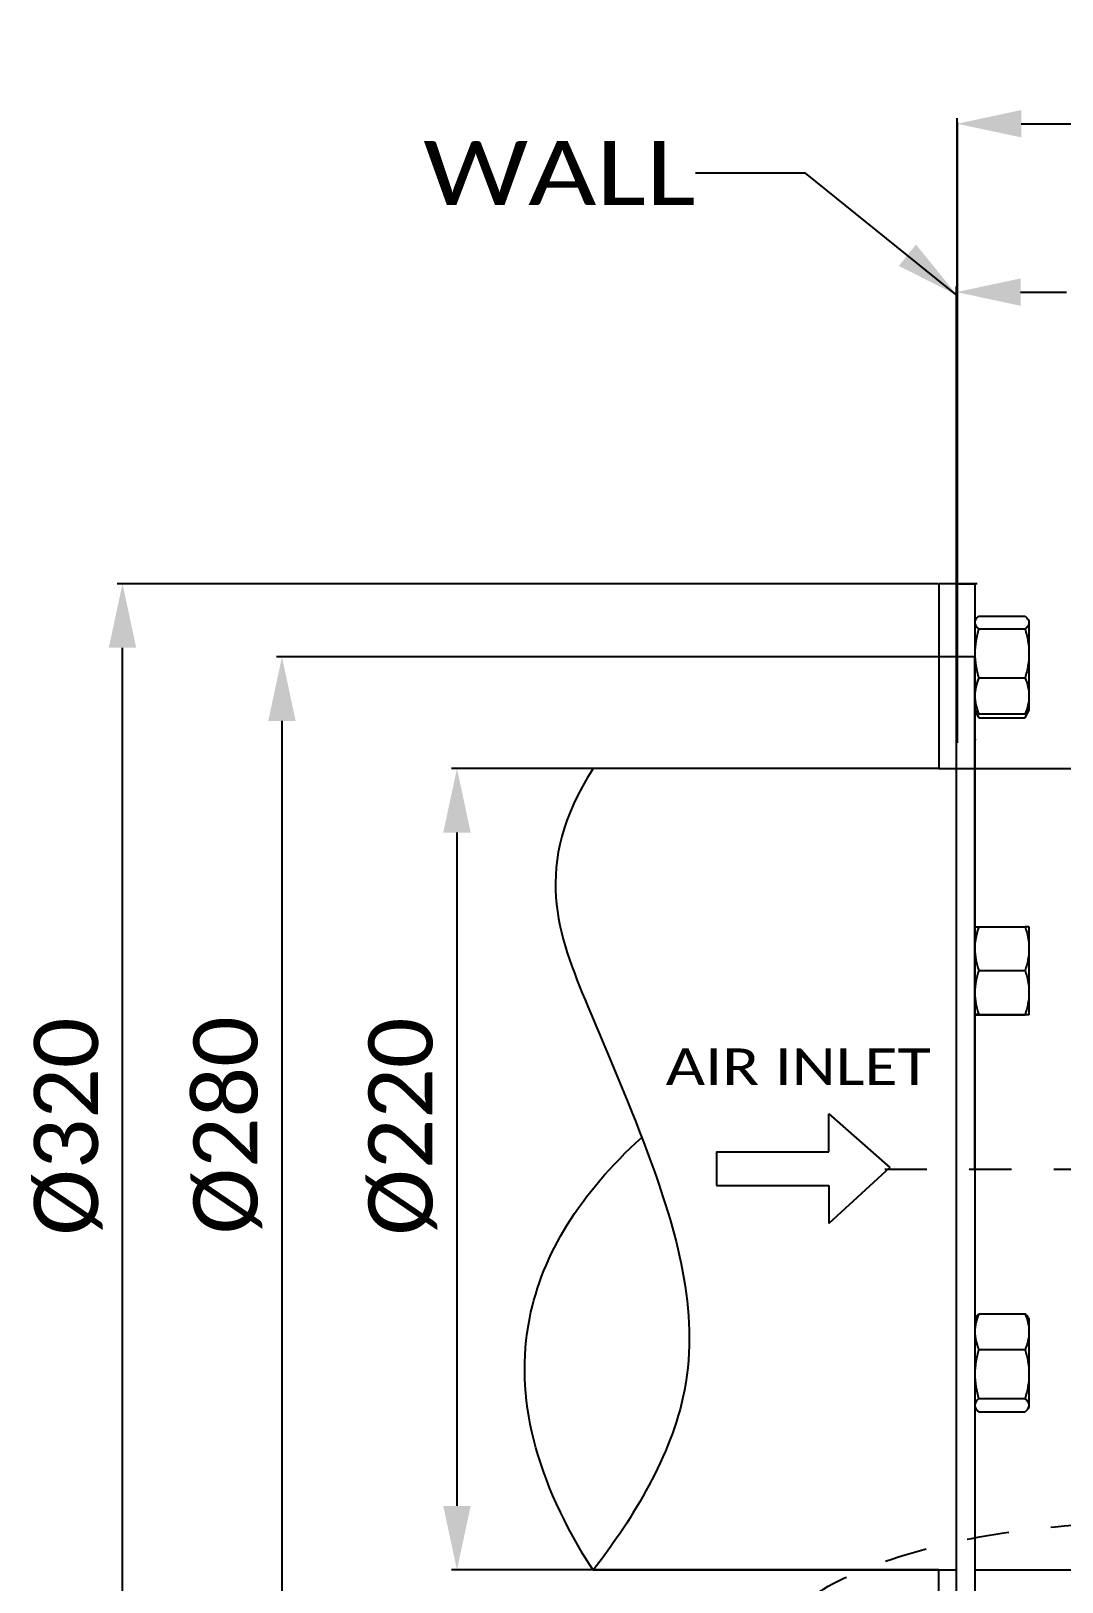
# Model space of a CAD drawing. Header units: millimetres. Extents: x 233 to 4124, y -943 to 2529.
# Drawn here: x 2803.8 to 3085.5, y 465.9 to 889.7 of the extents above; entities that cross this region are included whole.
import ezdxf
from ezdxf.enums import TextEntityAlignment as Align

# ---------------------------------------------------------------- set-up
doc = ezdxf.new("R2010")
doc.units = ezdxf.units.MM
doc.header["$LTSCALE"] = 115.5
doc.header["$PDMODE"] = 3
doc.header["$PDSIZE"] = 8
doc.linetypes.add('DASHED', pattern=[0.2, 0.1, -0.1])
doc.layers.get('0').update_dxf_attribs({"linetype": 'CONTINUOUS'})
doc.layers.get('Defpoints').update_dxf_attribs({"linetype": 'CONTINUOUS'})
doc.layers.add('00_BUW_DATUM', color=7, linetype='CONTINUOUS')
doc.styles.get("Standard").update_dxf_attribs({"font": 'calibri.ttf'})
doc.dimstyles.new('DIMSTYLE_3', dxfattribs={"dimtxt": 17.5, "dimasz": 17.5, "dimexe": 1.5, "dimexo": 1, "dimgap": 0.875, "dimtad": 1, "dimdsep": 46, "dimtxsty": 'Standard', "dimblk": '_FILLED', "dimblk1": '_FILLED', "dimblk2": '_FILLED', "dimcen": 0.09, "dimazin": 2, "dimtp": 0.01, "dimtm": 0.01, "dimtfac": 1, "dimtofl": 0, "dimtmove": 0, "dimatfit": 3, "dimldrblk": '_FILLED', "dimfxl": 1, "dimtolj": 1, "dimarcsym": 0})
doc.dimstyles.get("Standard").update_dxf_attribs({"dimtxt": 17.5, "dimasz": 17.5, "dimexe": 1.5, "dimexo": 1, "dimtad": 1, "dimdsep": 46, "dimtxsty": 'Standard', "dimblk": '_FILLED', "dimblk1": '_FILLED', "dimblk2": '_FILLED', "dimcen": 0.09, "dimazin": 2, "dimtol": 1, "dimtp": 0.01, "dimtm": 0.01, "dimtfac": 1, "dimtofl": 0, "dimtmove": 0, "dimatfit": 3, "dimldrblk": '_FILLED', "dimfxl": 1, "dimtolj": 1, "dimarcsym": 0})

# ---------------------------------------------------------------- blocks, each defined once
blk = doc.blocks.new('_FILLED')
at = {"color": 0, "linetype": 'ByBlock'}
blk.add_solid([(0, 0), (-1, 0.214), (-1, -0.214)], dxfattribs=at)
blk = doc.blocks.new('*D179')
at = {"color": 0, "linetype": 'Continuous', "lineweight": -2}
for p, q in [((3051.71, 688.18), (2918.67, 688.18)), ((2920.17, 670.68), (2920.17, 486.68)), ((3051.71, 469.18), (2918.67, 469.18))]:
    blk.add_line(p, q, dxfattribs=at)
at = {"layer": 'Defpoints', "color": 0}
for p in [(3052.71, 688.18), (2920.17, 469.18), (3052.71, 469.18)]:
    blk.add_point(p, dxfattribs=at)
at = {"color": 0, "linetype": 'ByBlock', "lineweight": -2, "xscale": 17.5, "yscale": 17.5, "zscale": 17.5}
for p, rotation in [((2920.17, 688.18), 90), ((2920.17, 469.18), 270)]:
    blk.add_blockref('_FILLED', p, dxfattribs=dict(at, rotation=rotation))
at = {"color": 0, "insert": (2895.96, 590.35), "char_height": 17.5, "attachment_point": 2, "rotation": 90, "line_spacing_factor": 0.9}
blk.add_mtext('\\A1;%%c220', dxfattribs=at)
blk = doc.blocks.new('*D184')
at = {"color": 0, "linetype": 'Continuous', "lineweight": -2}
for p, q in [((3051.71, 738.68), (2827.26, 738.68)), ((2828.76, 436.18), (2828.76, 721.18)), ((3051.71, 418.68), (2827.26, 418.68))]:
    blk.add_line(p, q, dxfattribs=at)
at = {"layer": 'Defpoints', "color": 0}
for p in [(2828.76, 738.68), (3052.71, 738.68), (3052.71, 418.68)]:
    blk.add_point(p, dxfattribs=at)
at = {"color": 0, "linetype": 'ByBlock', "lineweight": -2, "xscale": 17.5, "yscale": 17.5, "zscale": 17.5}
for p, rotation in [((2828.76, 738.68), 90), ((2828.76, 418.68), 270)]:
    blk.add_blockref('_FILLED', p, dxfattribs=dict(at, rotation=rotation))
at = {"color": 0, "insert": (2804.55, 590.35), "char_height": 17.5, "attachment_point": 2, "rotation": 90, "line_spacing_factor": 0.9}
blk.add_mtext('\\A1;%%c320', dxfattribs=at)
blk = doc.blocks.new('*D187')
at = {"color": 0, "linetype": 'Continuous', "lineweight": -2}
for p, q in [((3056.9, 743.68), (3056.9, 865.87)), ((3886.71, 688.07), (3886.71, 865.87)), ((3074.4, 864.37), (3869.21, 864.37))]:
    blk.add_line(p, q, dxfattribs=at)
at = {"layer": 'Defpoints', "color": 0}
for p in [(3886.71, 864.37), (3056.9, 742.68), (3886.71, 687.07)]:
    blk.add_point(p, dxfattribs=at)
at = {"color": 0, "linetype": 'ByBlock', "lineweight": -2, "xscale": 17.5, "yscale": 17.5, "zscale": 17.5, "rotation": 180}
blk.add_blockref('_FILLED', (3056.9, 864.37), dxfattribs=at)
at = {"color": 0, "linetype": 'ByBlock', "lineweight": -2, "xscale": 17.5, "yscale": 17.5, "zscale": 17.5}
blk.add_blockref('_FILLED', (3886.71, 864.37), dxfattribs=at)
at = {"color": 0, "insert": (3430.03, 888.57), "char_height": 17.5, "attachment_point": 2, "line_spacing_factor": 0.9}
blk.add_mtext('\\A1;830', dxfattribs=at)
blk = doc.blocks.new('*D192')
at = {"color": 0, "linetype": 'Continuous', "lineweight": -2}
for p, q in [((3031.71, 718.68), (2870.84, 718.68)), ((2872.34, 701.18), (2872.34, 456.18)), ((3081.32, 438.68), (2870.84, 438.68))]:
    blk.add_line(p, q, dxfattribs=at)
at = {"layer": 'Defpoints', "color": 0}
for p in [(3032.71, 718.68), (2872.34, 438.68), (3082.32, 438.68)]:
    blk.add_point(p, dxfattribs=at)
at = {"color": 0, "linetype": 'ByBlock', "lineweight": -2, "xscale": 17.5, "yscale": 17.5, "zscale": 17.5}
for p, rotation in [((2872.34, 718.68), 90), ((2872.34, 438.68), 270)]:
    blk.add_blockref('_FILLED', p, dxfattribs=dict(at, rotation=rotation))
at = {"color": 0, "insert": (2848.13, 590.7), "char_height": 17.5, "attachment_point": 2, "rotation": 90, "line_spacing_factor": 0.9}
blk.add_mtext('\\A1;%%c280', dxfattribs=at)
blk = doc.blocks.new('ARROW_2_BL1', base_point=(965.05, 1014.41))
at = {"color": 7, "linetype": 'Continuous'}
for p, q in [((972, 1019.03), (972, 1029.41)), ((972, 1029.41), (988.75, 1014.72)), ((941.36, 1019.03), (941.36, 1009.78)), ((941.36, 1019.03), (972, 1019.03)), ((988.75, 1014.72), (972, 999.41)), ((941.36, 1009.78), (972, 1009.78)), ((972, 1009.78), (972, 999.41))]:
    blk.add_line(p, q, dxfattribs=at)
blk = doc.blocks.new('*D193')
at = {"color": 0, "lineweight": -2}
for p, q in [((3056.71, 729.05), (3056.71, 819.86)), ((3074.21, 818.36), (3086.77, 818.36)), ((3139.21, 818.36), (3126.64, 818.36)), ((3156.71, 731.73), (3156.71, 819.86))]:
    blk.add_line(p, q, dxfattribs=at)
at = {"layer": 'Defpoints', "color": 0}
for p in [(3156.71, 818.36), (3156.71, 730.73), (3056.71, 728.05)]:
    blk.add_point(p, dxfattribs=at)
at = {"color": 0, "linetype": 'ByBlock', "lineweight": -2, "xscale": 17.5, "yscale": 17.5, "zscale": 17.5, "rotation": 180}
blk.add_blockref('_FILLED', (3056.71, 818.36), dxfattribs=at)
at = {"color": 0, "linetype": 'ByBlock', "lineweight": -2, "xscale": 17.5, "yscale": 17.5, "zscale": 17.5}
blk.add_blockref('_FILLED', (3156.71, 818.36), dxfattribs=at)
at = {"color": 0, "insert": (3106.71, 818.36), "char_height": 17.5, "attachment_point": 5}
blk.add_mtext('\\A1;\\A1;100', dxfattribs=at)

msp = doc.modelspace()

# ---------------------------------------------------------------- linework, layer by layer
at = {"linetype": 'Continuous'}
for p, q in [((3056.90304, 864.73891), (3056.90304, 695.23891)), ((3051.90304, 738.68723), (3051.90304, 688.18723)), ((3056.90304, 738.68723), (3051.90304, 738.68723)), ((3056.70762, 418.68208), (3056.70762, 738.68208)), ((3056.70762, 738.68208), (3061.70762, 738.68208)), ((3062.36495, 738.68208), (3057.36495, 738.68208)), ((3061.70762, 738.68208), (3061.70762, 418.68208)), ((3051.90304, 688.18723), (2951.90304, 688.18723)), ((3051.90304, 688.18723), (3065.70762, 688.18211)), ((3065.70762, 688.18208), (3140.17126, 688.18208)), ((3051.90304, 469.17693), (2951.90304, 469.17693)), ((3056.70762, 469.10923), (2957.36495, 469.10923)), ((3051.90304, 418.67693), (3051.90304, 469.17693)), ((3061.70762, 469.18208), (3140.17126, 469.18208))]:
    msp.add_line(p, q, dxfattribs=at)
for p, q in [((3061.70762, 718.68208), (2985.18231, 718.68208)), ((3061.70762, 578.68208), (3061.70762, 718.68208)), ((3061.70762, 578.68208), (3061.70762, 718.68208)), ((3061.70762, 578.68208), (3061.70762, 438.68208))]:
    msp.add_line(p, q)
at = {"linetype": 'DASHED'}
msp.add_line((3037.06233, 578.68208), (3095.70727, 578.68208), dxfattribs=at)
msp.add_ellipse((3101.85164, 445.65578), major_axis=(-97.69816, -2.41226), ratio=0.371976348, dxfattribs=at)
at = {"linetype": 'Continuous'}
for points, knots in [([(2957.36495, 688.18208), (2940.38219, 661.67038), (2952.95607, 629.32743), (2976.5622, 575.50308), (2991.54584, 519.74666), (2967.01311, 481.5013), (2957.36495, 469.10923)], [0, 0, 0, 0, 0.283882304, 0.483821584, 0.767568607, 1, 1, 1, 1]), ([(2957.36495, 469.10923), (2941.54505, 493.65413), (2931.06006, 535.40751), (2953.75741, 571.9877), (2970.67329, 587.39067)], [0, 0, 0, 0, 0.550330011, 1, 1, 1, 1])]:
    msp.add_open_spline(points, degree=3, knots=knots, dxfattribs=at)
at = {"layer": '00_BUW_DATUM', "linetype": 'Continuous'}
for p, q in [((3062.77942, 729.82841), (3075.43583, 729.82841)), ((3061.70762, 728.46247), (3061.9424, 728.86912)), ((3062.77942, 726.30991), (3075.43583, 726.30991)), ((3076.27285, 728.86912), (3076.50762, 728.46247)), ((3076.50762, 728.46247), (3076.50762, 703.91999)), ((3062.77942, 712.94398), (3075.43583, 712.94398)), ((3061.70762, 703.91999), (3062.75621, 702.10379)), ((3075.45904, 702.10379), (3076.50762, 703.91999)), ((3076.27285, 704.05583), (3076.50762, 704.46247)), ((3062.75623, 702.10445), (3062.77942, 702.06376)), ((3062.75792, 702.10469), (3062.77942, 702.06376)), ((3062.77942, 703.09654), (3075.43583, 703.09654)), ((3062.77942, 702.06376), (3075.43583, 702.06376)), ((3075.45732, 702.10469), (3075.43583, 702.06376)), ((3075.45901, 702.10445), (3075.43583, 702.06376)), ((3061.70762, 696.2948), (3061.9424, 695.88816)), ((3062.77942, 644.94683), (3075.43583, 644.94683)), ((3076.50762, 644.91176), (3076.50762, 620.91206)), ((3062.77942, 632.98206), (3075.43583, 632.98206)), ((3062.77942, 620.94714), (3075.43583, 620.94714)), ((3062.77942, 620.87699), (3075.43583, 620.87699)), ((3062.77942, 539.16417), (3075.43583, 539.16417)), ((3061.70762, 537.76192), (3061.96186, 538.20227)), ((3076.25339, 538.20227), (3076.50762, 537.76192)), ((3076.50762, 537.76192), (3076.50762, 513.76192)), ((3062.77942, 529.41594), (3075.43583, 529.41594)), ((3061.70762, 513.76192), (3061.96186, 513.32157)), ((3062.77942, 516.01369), (3075.43583, 516.01369)), ((3076.25339, 513.32157), (3076.50762, 513.76192)), ((3062.77942, 512.35968), (3075.43583, 512.35968))]:
    msp.add_line(p, q, dxfattribs=at)
for centre, radius, start, end in [((3070.12852, 705.75721), 6.39918, 344.5286946, 345.2202533), ((3068.08674, 697.58955), 6.3992, 194.7797473, 195.4715017)]:
    msp.add_arc(centre, radius, start, end, dxfattribs=at)
for points, knots in [([(3062.77942, 729.82841), (3062.60977, 729.67918), (3062.30255, 729.38331), (3062.04229, 729.04212), (3061.9424, 728.86912)], [0, 0, 0, 0, 0.53074251, 1, 1, 1, 1]), ([(3075.43583, 729.82841), (3075.60548, 729.67918), (3075.91269, 729.38331), (3076.17295, 729.04212), (3076.27284, 728.86912)], [0, 0, 0, 0, 0.53074251, 1, 1, 1, 1]), ([(3061.70762, 728.06916), (3061.70762, 727.91845), (3061.76353, 727.60192), (3061.99306, 727.15263), (3062.34131, 726.71709), (3062.62451, 726.44617), (3062.77942, 726.30991)], [0, 0, 0, 0, 0.213472858, 0.446031299, 0.707770535, 1, 1, 1, 1]), ([(3062.77942, 726.30991), (3062.45479, 725.22518), (3061.91266, 723.02258), (3061.70762, 720.75693), (3061.70762, 719.62695)], [0, 0, 0, 0, 0.500503761, 1, 1, 1, 1]), ([(3076.50762, 728.06916), (3076.50762, 727.91845), (3076.45172, 727.60192), (3076.22219, 727.15263), (3075.87394, 726.71709), (3075.59073, 726.44617), (3075.43583, 726.30991)], [0, 0, 0, 0, 0.213472858, 0.446031299, 0.707770535, 1, 1, 1, 1]), ([(3075.43583, 726.30991), (3075.76045, 725.22518), (3076.30259, 723.02258), (3076.50762, 720.75693), (3076.50762, 719.62695)], [0, 0, 0, 0, 0.500503761, 1, 1, 1, 1]), ([(3076.27284, 728.86912), (3076.34545, 728.74337), (3076.46344, 728.48591), (3076.50762, 728.20433), (3076.50762, 728.06916)], [0, 0, 0, 0, 0.517892708, 1, 1, 1, 1]), ([(3061.70762, 719.62695), (3061.70762, 718.49696), (3061.91266, 716.23132), (3062.45479, 714.02871), (3062.77942, 712.94398)], [0, 0, 0, 0, 0.499496253, 1, 1, 1, 1]), ([(3076.50762, 719.62695), (3076.50762, 718.49696), (3076.30259, 716.23132), (3075.76045, 714.02871), (3075.43583, 712.94398)], [0, 0, 0, 0, 0.499496253, 1, 1, 1, 1]), ([(3062.77942, 712.94398), (3062.45853, 712.15401), (3061.91784, 710.54721), (3061.70762, 708.85533), (3061.70762, 708.02026)], [0, 0, 0, 0, 0.505211901, 1, 1, 1, 1]), ([(3075.43583, 712.94398), (3075.75671, 712.15401), (3076.2974, 710.54721), (3076.50762, 708.85533), (3076.50762, 708.02026)], [0, 0, 0, 0, 0.505211901, 1, 1, 1, 1]), ([(3061.70762, 708.02026), (3061.70762, 707.18519), (3061.91784, 705.49331), (3062.45853, 703.88652), (3062.77942, 703.09654)], [0, 0, 0, 0, 0.494788114, 1, 1, 1, 1]), ([(3076.50762, 708.02026), (3076.50762, 707.18519), (3076.2974, 705.49331), (3075.75671, 703.88652), (3075.43583, 703.09654)], [0, 0, 0, 0, 0.494788114, 1, 1, 1, 1]), ([(3061.91943, 704.05018), (3061.96533, 703.88436), (3062.18122, 703.21036), (3062.49222, 702.56982), (3062.75623, 702.10445)], [0, 0, 0, 0, 0.243320419, 1, 1, 1, 1]), ([(3062.77942, 703.09654), (3062.60977, 703.24577), (3062.30255, 703.54164), (3062.04229, 703.88283), (3061.9424, 704.05583)], [0, 0, 0, 0, 0.53074251, 1, 1, 1, 1]), ([(3075.43583, 703.09654), (3075.60548, 703.24577), (3075.91269, 703.54164), (3076.17295, 703.88283), (3076.27284, 704.05583)], [0, 0, 0, 0, 0.53074251, 1, 1, 1, 1]), ([(3076.29582, 704.0502), (3076.24993, 703.88438), (3076.03403, 703.21038), (3075.72303, 702.56983), (3075.45901, 702.10445)], [0, 0, 0, 0, 0.243320359, 1, 1, 1, 1]), ([(3061.70762, 644.91176), (3061.70762, 644.91348), (3061.71686, 644.91438), (3061.72815, 644.91695), (3061.75277, 644.91866), (3061.78422, 644.92095), (3061.82545, 644.92306), (3061.89702, 644.92622), (3062.00697, 644.92995), (3062.16163, 644.93423), (3062.34488, 644.9385), (3062.55398, 644.94277), (3062.7017, 644.94547), (3062.77942, 644.94683)], [0, 0, 0, 0, 0.004811009, 0.017946575, 0.039568801, 0.069620026, 0.107929537, 0.154290339, 0.270245159, 0.415275704, 0.586941558, 0.782685582, 1, 1, 1, 1]), ([(3062.77942, 644.94683), (3062.66218, 644.59614), (3062.22331, 643.19241), (3061.91601, 641.74355), (3061.79854, 640.64852)], [0, 0, 0, 0, 0.251358072, 1, 1, 1, 1]), ([(3076.50762, 644.91176), (3076.50762, 644.91348), (3076.49838, 644.91438), (3076.48709, 644.91695), (3076.46247, 644.91866), (3076.43103, 644.92095), (3076.38979, 644.92306), (3076.31822, 644.92622), (3076.20827, 644.92995), (3076.05361, 644.93423), (3075.87036, 644.9385), (3075.66126, 644.94277), (3075.51354, 644.94547), (3075.43583, 644.94683)], [0, 0, 0, 0, 0.004811009, 0.017946575, 0.039568801, 0.069620026, 0.107929537, 0.154290339, 0.270245159, 0.415275704, 0.586941558, 0.782685582, 1, 1, 1, 1]), ([(3075.43583, 644.94683), (3075.7593, 643.97925), (3076.30105, 642.01323), (3076.50762, 639.97688), (3076.50762, 638.96445)], [0, 0, 0, 0, 0.501914226, 1, 1, 1, 1]), ([(3061.70762, 638.96445), (3061.70762, 637.95201), (3061.91419, 635.91566), (3062.45594, 633.94964), (3062.77942, 632.98206)], [0, 0, 0, 0, 0.498085788, 1, 1, 1, 1]), ([(3076.50762, 638.96445), (3076.50762, 637.95201), (3076.30105, 635.91566), (3075.7593, 633.94964), (3075.43583, 632.98206)], [0, 0, 0, 0, 0.498085788, 1, 1, 1, 1]), ([(3062.77942, 632.98206), (3062.45588, 632.00861), (3061.9141, 630.03072), (3061.70762, 627.98292), (3061.70762, 626.9646)], [0, 0, 0, 0, 0.501832278, 1, 1, 1, 1]), ([(3075.43583, 632.98206), (3075.75937, 632.00861), (3076.30114, 630.03072), (3076.50762, 627.98292), (3076.50762, 626.9646)], [0, 0, 0, 0, 0.501832278, 1, 1, 1, 1]), ([(3061.70762, 626.9646), (3061.70762, 625.94628), (3061.9141, 623.89848), (3062.45588, 621.92059), (3062.77942, 620.94714)], [0, 0, 0, 0, 0.498167736, 1, 1, 1, 1]), ([(3076.50762, 626.9646), (3076.50762, 625.94628), (3076.30114, 623.89848), (3075.75937, 621.92059), (3075.43583, 620.94714)], [0, 0, 0, 0, 0.498167736, 1, 1, 1, 1]), ([(3062.77942, 620.94714), (3062.7017, 620.94578), (3062.55398, 620.94308), (3062.34488, 620.93881), (3062.16163, 620.93454), (3062.00697, 620.93026), (3061.89702, 620.92653), (3061.82545, 620.92336), (3061.78422, 620.92126), (3061.75277, 620.91897), (3061.72815, 620.91725), (3061.71686, 620.91469), (3061.70762, 620.91378), (3061.70762, 620.91206)], [0, 0, 0, 0, 0.217314417, 0.413058443, 0.584724309, 0.729754853, 0.845709679, 0.892070477, 0.930379975, 0.960431206, 0.982053437, 0.995188996, 1, 1, 1, 1]), ([(3061.70762, 620.91206), (3061.70762, 620.91034), (3061.71686, 620.90944), (3061.72815, 620.90687), (3061.75277, 620.90516), (3061.78422, 620.90287), (3061.82545, 620.90076), (3061.89702, 620.8976), (3062.00697, 620.89387), (3062.16163, 620.88959), (3062.34488, 620.88532), (3062.55398, 620.88105), (3062.7017, 620.87835), (3062.77942, 620.87699)], [0, 0, 0, 0, 0.004811009, 0.017946575, 0.039568801, 0.069620026, 0.107929537, 0.154290339, 0.270245159, 0.415275704, 0.586941558, 0.782685582, 1, 1, 1, 1]), ([(3075.43583, 620.94714), (3075.51354, 620.94578), (3075.66126, 620.94308), (3075.87036, 620.93881), (3076.05361, 620.93454), (3076.20827, 620.93026), (3076.31822, 620.92653), (3076.38979, 620.92336), (3076.43103, 620.92126), (3076.46247, 620.91897), (3076.48709, 620.91725), (3076.49838, 620.91469), (3076.50762, 620.91378), (3076.50762, 620.91206)], [0, 0, 0, 0, 0.217314417, 0.413058443, 0.584724309, 0.729754853, 0.845709679, 0.892070477, 0.930379975, 0.960431206, 0.982053437, 0.995188996, 1, 1, 1, 1]), ([(3076.50762, 620.91206), (3076.50762, 620.91034), (3076.49838, 620.90944), (3076.48709, 620.90687), (3076.46247, 620.90516), (3076.43103, 620.90287), (3076.38979, 620.90076), (3076.31822, 620.8976), (3076.20827, 620.89387), (3076.05361, 620.88959), (3075.87036, 620.88532), (3075.66126, 620.88105), (3075.51354, 620.87835), (3075.43583, 620.87699)], [0, 0, 0, 0, 0.004811009, 0.017946575, 0.039568801, 0.069620026, 0.107929537, 0.154290339, 0.270245159, 0.415275704, 0.586941558, 0.782685582, 1, 1, 1, 1]), ([(3062.77942, 539.16417), (3062.45869, 538.38253), (3061.91807, 536.79264), (3061.70762, 535.11682), (3061.70762, 534.29005)], [0, 0, 0, 0, 0.505417161, 1, 1, 1, 1]), ([(3061.96186, 538.20227), (3062.06143, 538.37471), (3062.31565, 538.71519), (3062.61487, 539.01385), (3062.77942, 539.16417)], [0, 0, 0, 0, 0.471854684, 1, 1, 1, 1]), ([(3076.25338, 538.20227), (3076.15382, 538.37471), (3075.89959, 538.71519), (3075.60037, 539.01385), (3075.43583, 539.16417)], [0, 0, 0, 0, 0.471854684, 1, 1, 1, 1]), ([(3075.43583, 539.16417), (3075.75655, 538.38253), (3076.29717, 536.79264), (3076.50762, 535.11682), (3076.50762, 534.29005)], [0, 0, 0, 0, 0.505417161, 1, 1, 1, 1]), ([(3061.70762, 534.29005), (3061.70762, 533.46329), (3061.91807, 531.78747), (3062.45869, 530.19757), (3062.77942, 529.41594)], [0, 0, 0, 0, 0.494582853, 1, 1, 1, 1]), ([(3076.50762, 534.29005), (3076.50762, 533.46329), (3076.29717, 531.78747), (3075.75655, 530.19757), (3075.43583, 529.41594)], [0, 0, 0, 0, 0.494582853, 1, 1, 1, 1]), ([(3062.77942, 529.41594), (3062.45477, 528.32818), (3061.91262, 526.11945), (3061.70762, 523.84785), (3061.70762, 522.71482)], [0, 0, 0, 0, 0.500472739, 1, 1, 1, 1]), ([(3075.43583, 529.41594), (3075.76048, 528.32818), (3076.30262, 526.11945), (3076.50762, 523.84785), (3076.50762, 522.71482)], [0, 0, 0, 0, 0.500472739, 1, 1, 1, 1]), ([(3061.70762, 522.71482), (3061.70762, 521.58178), (3061.91262, 519.31019), (3062.45477, 517.10146), (3062.77942, 516.01369)], [0, 0, 0, 0, 0.499527276, 1, 1, 1, 1]), ([(3076.50762, 522.71482), (3076.50762, 521.58178), (3076.30262, 519.31019), (3075.76048, 517.10146), (3075.43583, 516.01369)], [0, 0, 0, 0, 0.499527276, 1, 1, 1, 1]), ([(3062.77942, 516.01369), (3062.62421, 515.87191), (3062.34027, 515.5897), (3061.99202, 515.13694), (3061.76308, 514.67036), (3061.70762, 514.34304), (3061.70762, 514.18668)], [0, 0, 0, 0, 0.289894401, 0.550884782, 0.784376546, 1, 1, 1, 1]), ([(3061.96186, 513.32157), (3062.06143, 513.14913), (3062.31565, 512.80866), (3062.61487, 512.50999), (3062.77942, 512.35968)], [0, 0, 0, 0, 0.471854684, 1, 1, 1, 1]), ([(3075.43583, 516.01369), (3075.59103, 515.87191), (3075.87497, 515.5897), (3076.22323, 515.13694), (3076.45217, 514.67036), (3076.50762, 514.34304), (3076.50762, 514.18668)], [0, 0, 0, 0, 0.289894401, 0.550884782, 0.784376546, 1, 1, 1, 1]), ([(3076.25338, 513.32157), (3076.15382, 513.14913), (3075.89959, 512.80866), (3075.60037, 512.50999), (3075.43583, 512.35968)], [0, 0, 0, 0, 0.471854684, 1, 1, 1, 1]), ([(3076.50762, 514.18668), (3076.50762, 514.04047), (3076.45966, 513.73592), (3076.33189, 513.45755), (3076.25338, 513.32157)], [0, 0, 0, 0, 0.482186766, 1, 1, 1, 1])]:
    msp.add_open_spline(points, degree=3, knots=knots, dxfattribs=at)

# ---------------------------------------------------------------- block references
at = {"linetype": 'Continuous'}
msp.add_blockref('ARROW_2_BL1', (3014.81378, 578.83484), dxfattribs=at)

# ---------------------------------------------------------------- texts
for s, height, width, p, p2 in [('WALL', 17.5, 1.169125, (2910.95469, 842.13333), (2985.38076, 842.13333)), ('AIR INLET', 10, 1.181322, (2977.2203, 601.68787), (3049.67166, 601.68787))]:
    msp.add_text(s, height=height, dxfattribs=dict(at, width=width)).set_placement(p, p2, align=Align.FIT)

# ---------------------------------------------------------------- dimensions: what is measured, and where the dimension line sits
dim = msp.add_linear_dim(base=(3886.70762, 864.36561), p1=(3056.90304, 742.68208), p2=(3886.70762, 687.06857), text='830', dimstyle='DIMSTYLE_3', override={"dimtxsty": 'Standard'}, dxfattribs=at)
dim.commit()
dim.dimension.update_dxf_attribs({"geometry": '*D187', "text_midpoint": (3430.02857, 864.36561), "dimtype": 160})
dim = msp.add_linear_dim(base=(3156.70762, 818.36101), p1=(3056.70762, 728.04969), p2=(3156.70762, 730.73026), text='\\A1;100', dimstyle='Standard', override={"dimtad": 0, "dimtih": 1, "dimtoh": 1, "dimdec": 4, "dimzin": 0, "dimtxsty": 'Standard', "dimcen": 18.9, "dimadec": 0, "dimazin": 0, "dimtdec": 4, "dimtzin": 0})
dim.commit()
dim.dimension.update_dxf_attribs({"geometry": '*D193', "text_midpoint": (3106.70762, 818.36101)})
dim = msp.add_linear_dim(base=(2828.76332, 738.68208), p1=(3052.70762, 418.68208), p2=(3052.70762, 738.68208), angle=90, text='%%c<>', dimstyle='DIMSTYLE_3', dxfattribs=at)
dim.commit()
dim.dimension.update_dxf_attribs({"geometry": '*D184', "text_midpoint": (2828.76332, 590.34875), "dimtype": 160})
for base, p1, p2, text, picture, middle in [((2872.341, 438.68208), (3032.70762, 718.68208), (3082.32443, 438.68208), '%%c280', '*D192', (2872.341, 590.70141)), ((2920.17154, 469.18208), (3052.70762, 688.18208), (3052.70762, 469.18208), '%%c220', '*D179', (2920.17154, 590.34875))]:
    dim = msp.add_linear_dim(base=base, p1=p1, p2=p2, angle=270, text=text, dimstyle='DIMSTYLE_3', override={"dimtxsty": 'Standard'}, dxfattribs=at)
    dim.commit()
    dim.dimension.update_dxf_attribs({"geometry": picture, "text_midpoint": middle, "dimtype": 160})

# ---------------------------------------------------------------- leaders
msp.add_leader([(3056.90304, 817.47353), (3015.38076, 850.88333), (2985.38076, 850.88333)], dimstyle='Standard', override={"dimtad": 0}, dxfattribs=at)

doc.saveas('drawing.dxf')
